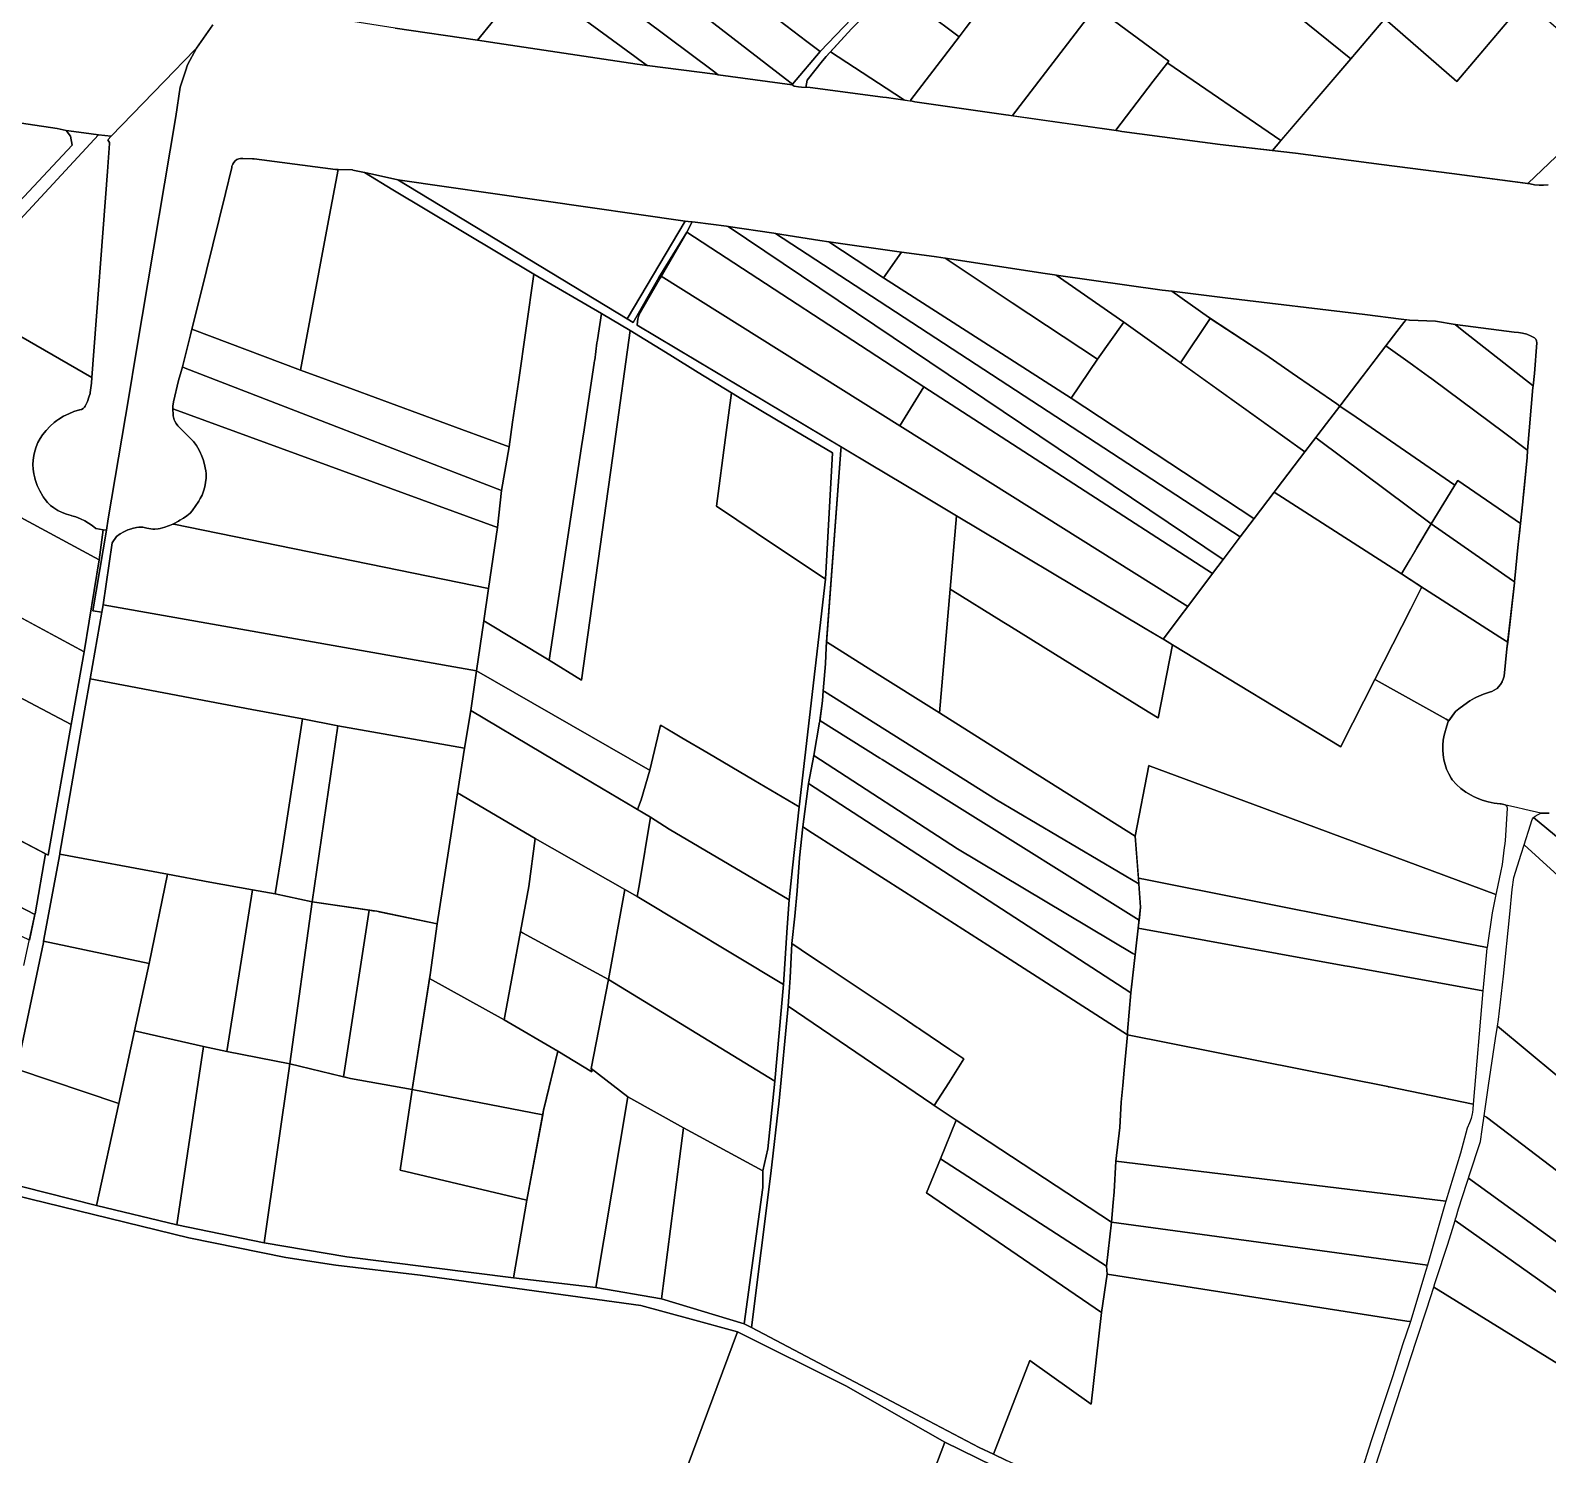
# Model space of a CAD drawing. Header units: metres. Extents: x 3 to 1005126, y 39 to 4383651.
# Drawn here: x 489395 to 490118, y 4369127 to 4369805 of the extents above; entities that cross this region are included whole.
import ezdxf

# ---------------------------------------------------------------- set-up
doc = ezdxf.new("R2010")
doc.units = ezdxf.units.M
doc.header["$MEASUREMENT"] = 0
doc.layers.add('TM_Llucmajor', color=7, linetype='Continuous')

msp = doc.modelspace()

# ---------------------------------------------------------------- linework, layer by layer
at = {"layer": 'TM_Llucmajor', "linetype": 'Continuous', "flags": 128}
for points in [[(489698.46, 4369889.75), (489719.35, 4369873.58), (489729.54, 4369865.67), (489742.02, 4369855.94), (489747.74, 4369851.47), (489769.51, 4369834.23), (489788.18, 4369819.38), (489791.77, 4369816.45), (489792.16, 4369816.06), (489790.39, 4369814.36), (489771.67, 4369794.7), (489765.24, 4369799.61), (489668.54, 4369873.39), (489670.71, 4369876.03), (489688.64, 4369897.8), (489698.46, 4369889.75)], [(489977.66, 4369829.07), (490024.32, 4369791.32), (489991.03, 4369752.34), (489937.29, 4369789.2), (489937.05, 4369789.36), (489937.68, 4369790.18), (489902.81, 4369815.82), (489867.62, 4369841.69), (489867.59, 4369841.64), (489863.06, 4369844.96), (489891.28, 4369879.84), (489891.97, 4369880.7), (489900.91, 4369891.81), (489945.27, 4369855.32), (489944.31, 4369854.14), (489960.3, 4369840.89), (489976.29, 4369827.65), (489977.66, 4369829.07)], [(489755.15, 4369781.78), (489656.2, 4369858.21), (489663.01, 4369866.59), (489668.54, 4369873.39), (489765.24, 4369799.61), (489771.67, 4369794.7), (489758.45, 4369779.23), (489755.15, 4369781.78)], [(489608.37, 4369800.1), (489569.12, 4369805.82), (489529.83, 4369812.08), (489521.39, 4369816.74), (489520.23, 4369818.92), (489519.86, 4369820.56), (489519.63, 4369822.48), (489519.59, 4369824.41), (489519.75, 4369826.34), (489519.79, 4369826.63), (489520.11, 4369828.23), (489520.67, 4369830.08), (489521.41, 4369831.87), (489527.07, 4369843.8), (489532.45, 4369855.14), (489540.24, 4369869.11), (489616.21, 4369809.66), (489608.37, 4369800.1)], [(489863.06, 4369844.96), (489867.98, 4369841.35), (489867.42, 4369840.62), (489841.23, 4369806.22), (489837.84, 4369801.77), (489806.45, 4369825.47), (489805.65, 4369826.07), (489808.97, 4369830.22), (489830.32, 4369864.35), (489831.62, 4369866.44), (489832.28, 4369867.53), (489863.06, 4369844.96)], [(489720.82, 4369785.37), (489643.75, 4369843.02), (489648.43, 4369848.75), (489656.2, 4369858.21), (489755.15, 4369781.78), (489758.45, 4369779.23), (489758.21, 4369778.95), (489723.01, 4369783.73), (489720.82, 4369785.37)], [(489995.87, 4369847.95), (490010.32, 4369835.62), (490025.03, 4369822.65), (490040.57, 4369810.25), (490024.32, 4369791.32), (489977.66, 4369829.07), (489995.87, 4369847.95)], [(490105.63, 4369820.46), (490107.45, 4369818.82), (490074.91, 4369780.43), (490040.57, 4369810.25), (490073.21, 4369849.17), (490073.34, 4369849.33), (490081.02, 4369842.53), (490090.74, 4369833.81), (490105.63, 4369820.46)], [(489683.41, 4369792.41), (489631.86, 4369830.12), (489643.75, 4369843.02), (489720.82, 4369785.37), (489723.01, 4369783.73), (489721.56, 4369783.93), (489689.17, 4369788.18), (489685.29, 4369791.03), (489683.41, 4369792.41)], [(489863.19, 4369764.25), (489863.1, 4369764.13), (489861.29, 4369764.38), (489860.12, 4369764.55), (489816.67, 4369770.86), (489815.45, 4369771.04), (489814.43, 4369771.19), (489814.81, 4369771.69), (489837.84, 4369801.77), (489841.23, 4369806.22), (489867.42, 4369840.62), (489867.98, 4369841.35), (489867.59, 4369841.64), (489867.62, 4369841.69), (489902.81, 4369815.82), (489902.05, 4369814.83), (489863.19, 4369764.25)], [(489617.79, 4369798.7), (489608.37, 4369800.1), (489616.21, 4369809.66), (489618.51, 4369812.66), (489620.84, 4369815.71), (489621.71, 4369816.85), (489631.86, 4369830.12), (489683.41, 4369792.41), (489685.29, 4369791.03), (489689.17, 4369788.18), (489684.47, 4369788.8), (489617.79, 4369798.7)], [(489814.81, 4369771.69), (489814.43, 4369771.19), (489811.87, 4369771.57), (489810.83, 4369772.24), (489776.51, 4369794.57), (489786.58, 4369805.63), (489801.51, 4369820.9), (489805.65, 4369826.07), (489806.45, 4369825.47), (489837.84, 4369801.77), (489814.81, 4369771.69)], [(489990.59, 4369751.82), (490024.32, 4369791.32), (490040.57, 4369810.25), (490074.91, 4369780.43), (490107.61, 4369819.02), (490113.16, 4369814.15), (490141.95, 4369788.9), (490144.69, 4369786.5), (490196.02, 4369827.23), (490200.2, 4369822.95), (490200.45, 4369822.7), (490200.33, 4369822.57), (490173.96, 4369793.85), (490167.57, 4369786.88), (490165.48, 4369784.26), (490163.77, 4369782.11), (490162.53, 4369783.15), (490108.77, 4369731.91), (490072.49, 4369736.61), (490039.08, 4369740.95), (489998.03, 4369746.28), (489991.03, 4369747.19), (489987.03, 4369747.66), (489990.59, 4369751.82)], [(489863.19, 4369764.25), (489902.05, 4369814.83), (489902.81, 4369815.82), (489937.68, 4369790.18), (489937.05, 4369789.36), (489930.3, 4369780.57), (489912.47, 4369757.37), (489912.33, 4369757.17), (489911.46, 4369757.29), (489863.1, 4369764.13), (489863.19, 4369764.25)], [(489426.68, 4369567.56), (489424.85, 4369568.99), (489423.18, 4369570.2), (489421.39, 4369571.26), (489419.28, 4369572.27), (489417.11, 4369573.1), (489415.11, 4369573.68), (489414.86, 4369573.74), (489412.68, 4369574.38), (489410.55, 4369575.21), (489408.52, 4369576.23), (489407.98, 4369576.53), (489406.57, 4369577.42), (489405.05, 4369578.59), (489403.65, 4369579.92), (489402.41, 4369581.39), (489401.49, 4369582.71), (489401.32, 4369582.98), (489399.91, 4369585.51), (489398.72, 4369588.15), (489397.77, 4369590.88), (489397.53, 4369591.74), (489397.06, 4369593.69), (489396.75, 4369595.84), (489396.63, 4369598.01), (489396.72, 4369600.18), (489397, 4369602.33), (489397.48, 4369604.45), (489398.15, 4369606.52), (489399.01, 4369608.51), (489400.06, 4369610.42), (489401.26, 4369612.22), (489402.94, 4369614.33), (489404.79, 4369616.29), (489406.81, 4369618.07), (489407.98, 4369618.98), (489408.97, 4369619.68), (489411.26, 4369621.09), (489413.67, 4369622.29), (489416.18, 4369623.29), (489418.76, 4369624.05), (489419.01, 4369624.09), (489419.83, 4369624.35), (489420.56, 4369624.8), (489421.17, 4369625.4), (489421.45, 4369625.8), (489421.63, 4369626.12), (489422.58, 4369628.13), (489423.34, 4369630.22), (489423.83, 4369631.97), (489423.92, 4369632.36), (489424.3, 4369634.55), (489424.48, 4369636.77), (489424.68, 4369639.45), (489432.14, 4369737.56), (489433.18, 4369750.89), (489433.14, 4369751.14), (489433.04, 4369751.5), (489432.87, 4369751.95), (489432.35, 4369752.74), (489433.96, 4369754.41), (489464.16, 4369785.68), (489468.26, 4369789.83), (489474.63, 4369796.42), (489470.29, 4369788.34), (489469.32, 4369785.37), (489466.85, 4369777.81), (489464.66, 4369763.83), (489448.68, 4369668.53), (489445.68, 4369650.62), (489442.28, 4369630.36), (489432.52, 4369572.18), (489431.61, 4369566.77), (489430.03, 4369567.03), (489426.68, 4369567.56)], [(489774.45, 4369792.31), (489776.51, 4369794.57), (489810.83, 4369772.24), (489811.87, 4369771.57), (489803.22, 4369772.84), (489801.54, 4369773.09), (489766.79, 4369777.58), (489764.75, 4369777.69), (489765.38, 4369781.07), (489772.69, 4369790.37), (489774.45, 4369792.31)], [(489912.47, 4369757.37), (489930.3, 4369780.57), (489937.05, 4369789.36), (489937.29, 4369789.2), (489991.03, 4369752.34), (489990.59, 4369751.82), (489987.03, 4369747.66), (489962.23, 4369750.54), (489915.33, 4369756.74), (489913.72, 4369756.97), (489912.33, 4369757.17), (489912.47, 4369757.37)], [(489318.72, 4369770.51), (489319.69, 4369771.21), (489408.2, 4369758.11), (489412.47, 4369757.18), (489414.56, 4369754.46), (489415.3, 4369750.11), (489360.1, 4369691.27), (489309.01, 4369763.43), (489309.74, 4369763.96), (489318.72, 4369770.51)], [(489424.68, 4369639.45), (489356.91, 4369678.5), (489427.89, 4369755.1), (489433.96, 4369754.41), (489432.35, 4369752.74), (489432.87, 4369751.95), (489433.04, 4369751.5), (489433.14, 4369751.14), (489433.18, 4369750.89), (489432.14, 4369737.56), (489424.68, 4369639.45)], [(489524.12, 4369643.04), (489472.35, 4369662.52), (489476.26, 4369678.25), (489488.4, 4369727.1), (489491.33, 4369739.45), (489491.45, 4369740.11), (489491.79, 4369741.07), (489492.32, 4369741.94), (489493, 4369742.7), (489493.79, 4369743.26), (489494.67, 4369743.66), (489495.49, 4369743.85), (489495.62, 4369743.86), (489496.6, 4369743.87), (489501.16, 4369743.72), (489502.1, 4369743.64), (489505.69, 4369743.17), (489540.73, 4369738.53), (489542.03, 4369738.52), (489537.5, 4369714.36), (489524.12, 4369643.04)], [(489549.28, 4369633.77), (489524.12, 4369643.04), (489537.5, 4369714.36), (489542.03, 4369738.52), (489548.84, 4369738.45), (489549.06, 4369738.31), (489554.56, 4369737.13), (489568.12, 4369728.82), (489635.31, 4369688.65), (489627.91, 4369637.37), (489625.14, 4369618.23), (489623.44, 4369606.44), (489600.92, 4369614.74), (489549.28, 4369633.77)], [(489768.59, 4369459.53), (489766.01, 4369446.16), (489763.42, 4369425.5), (489761.73, 4369410.8), (489760.68, 4369395.08), (489759.63, 4369382.97), (489758.1, 4369369.98), (489757.29, 4369353.58), (489757.01, 4369349.12), (489756.44, 4369340.06), (489752.07, 4369295), (489748.19, 4369260.44), (489738.93, 4369187.1), (489735.47, 4369188.91), (489744.33, 4369253.77), (489744.32, 4369261.73), (489746.65, 4369272.24), (489750.05, 4369304.45), (489754.18, 4369350.37), (489755.98, 4369377.56), (489756.86, 4369390.76), (489758.51, 4369406.04), (489761.64, 4369435.03), (489774.13, 4369543.46), (489777.47, 4369603.57), (489750.88, 4369619.39), (489734.38, 4369629.21), (489729.45, 4369632.14), (489713.48, 4369641.87), (489700.08, 4369650.27), (489681.13, 4369661.85), (489667.5, 4369669.94), (489635.31, 4369688.65), (489568.12, 4369728.82), (489554.56, 4369737.13), (489558.45, 4369736.29), (489570.42, 4369733.66), (489679.66, 4369667.39), (489682.51, 4369665.72), (489694.79, 4369687.19), (489708.1, 4369708.77), (489695.38, 4369686.82), (489685.83, 4369670.34), (489685.21, 4369668.97), (489684.78, 4369667.52), (489684.54, 4369666.03), (489684.54, 4369666), (489684.5, 4369664.53), (489684.51, 4369664.49), (489781.57, 4369606.52), (489781.45, 4369604.84), (489774.43, 4369510.88), (489774.1, 4369503.17), (489773.09, 4369490.28), (489772.71, 4369485.48), (489771.4, 4369475.63), (489771.35, 4369475.34), (489768.59, 4369459.53)], [(489570.42, 4369733.66), (489707.27, 4369714.02), (489679.66, 4369667.39), (489570.42, 4369733.66)], [(489682.51, 4369665.72), (489679.66, 4369667.39), (489707.27, 4369714.02), (489708.82, 4369713.79), (489710.64, 4369713.59), (489708.23, 4369708.97), (489694.79, 4369687.19), (489682.51, 4369665.72)], [(489809.61, 4369616.46), (489695.94, 4369687.78), (489708.1, 4369708.77), (489821.07, 4369635.1), (489809.61, 4369616.46)], [(489958.54, 4369546.11), (489821.07, 4369635.1), (489708.1, 4369708.77), (489708.23, 4369708.97), (489710.64, 4369713.59), (489712.1, 4369713.43), (489727.02, 4369711.55), (489727.81, 4369711.43), (489963.65, 4369552.87), (489958.54, 4369546.11)], [(489963.65, 4369552.87), (489727.81, 4369711.43), (489749.55, 4369708.26), (489750.36, 4369708.14), (489971.74, 4369563.59), (489963.65, 4369552.87)], [(489971.74, 4369563.59), (489750.36, 4369708.14), (489771.46, 4369704.75), (489775.82, 4369704.13), (489801.76, 4369686.95), (489891.11, 4369629.68), (489978.2, 4369572.4), (489978.33, 4369572.32), (489971.74, 4369563.59)], [(489775.82, 4369704.13), (489810.41, 4369699.2), (489801.76, 4369686.95), (489775.82, 4369704.13)], [(489891.11, 4369629.68), (489801.76, 4369686.95), (489810.41, 4369699.2), (489811.64, 4369699.02), (489827, 4369696.91), (489831.24, 4369696.27), (489863.15, 4369675.14), (489903.72, 4369648.28), (489891.11, 4369629.68)], [(489831.24, 4369696.27), (489878.73, 4369689.11), (489883.2, 4369688.43), (489884.04, 4369688.32), (489916.2, 4369665.92), (489903.72, 4369648.28), (489863.15, 4369675.14), (489831.24, 4369696.27)], [(489642.47, 4369504.9), (489611.49, 4369523.58), (489613.66, 4369539.07), (489617.89, 4369568.11), (489619.8, 4369585.63), (489623.44, 4369606.44), (489625.14, 4369618.23), (489627.91, 4369637.37), (489635.31, 4369688.65), (489667.5, 4369669.94), (489665.52, 4369657.38), (489665.51, 4369657.29), (489665.31, 4369656.04), (489664.23, 4369647.76), (489664.21, 4369647.62), (489664.05, 4369646.38), (489662.27, 4369634.77), (489659.2, 4369614.6), (489657.97, 4369606.59), (489642.47, 4369504.9)], [(489934.99, 4369514.91), (489926.43, 4369520.02), (489859.4, 4369560.05), (489836.61, 4369573.66), (489819.9, 4369583.64), (489795.1, 4369598.45), (489684.51, 4369664.49), (489684.5, 4369664.53), (489684.54, 4369666), (489684.54, 4369666.03), (489684.78, 4369667.52), (489685.21, 4369668.97), (489685.83, 4369670.34), (489695.38, 4369686.82), (489695.94, 4369687.78), (489809.61, 4369616.46), (489810.87, 4369615.68), (489946.71, 4369530.46), (489945.14, 4369528.42), (489944.66, 4369527.72), (489934.99, 4369514.91)], [(489956.65, 4369668.19), (489957.43, 4369667.68), (489943.29, 4369646.52), (489942.58, 4369647.02), (489940.73, 4369648.35), (489916.2, 4369665.92), (489884.04, 4369688.32), (489934.52, 4369681.14), (489939.18, 4369680.58), (489956.65, 4369668.19)], [(490041.14, 4369654.55), (490029.86, 4369639.82), (490019.61, 4369626.44), (490019.19, 4369625.9), (490017.71, 4369626.92), (489996.43, 4369641.58), (489983.86, 4369650.24), (489956.65, 4369668.19), (489939.18, 4369680.58), (489964.59, 4369677.5), (490031.03, 4369669.45), (490048.38, 4369667.35), (490050.73, 4369667.07), (490046.35, 4369661.35), (490041.14, 4369654.55)], [(489658.02, 4369495.43), (489642.47, 4369504.9), (489657.97, 4369606.59), (489659.2, 4369614.6), (489662.27, 4369634.77), (489664.05, 4369646.38), (489664.21, 4369647.62), (489664.23, 4369647.76), (489665.31, 4369656.04), (489665.51, 4369657.29), (489665.52, 4369657.38), (489667.5, 4369669.94), (489681.13, 4369661.85), (489673.73, 4369607.89), (489658.02, 4369495.43)], [(489978.33, 4369572.32), (489978.2, 4369572.4), (489891.11, 4369629.68), (489903.72, 4369648.28), (489916.2, 4369665.92), (489940.73, 4369648.35), (490002.5, 4369604.1), (489989.29, 4369586.87), (489987.85, 4369584.93), (489978.33, 4369572.32)], [(489957.43, 4369667.68), (489983.86, 4369650.24), (489996.43, 4369641.58), (490017.71, 4369626.92), (490019.19, 4369625.9), (490012.81, 4369617.57), (490002.5, 4369604.1), (489943.29, 4369646.52), (489957.43, 4369667.68)], [(490050.73, 4369667.07), (490052.34, 4369666.87), (490064.67, 4369666.29), (490074.08, 4369664.71), (490077.5, 4369662.03), (490111.22, 4369635.57), (490111.14, 4369634.79), (490108.6, 4369604.78), (490108.09, 4369605.15), (490097.68, 4369612.95), (490063.04, 4369638.91), (490061.45, 4369640.05), (490054.35, 4369645.11), (490053.74, 4369645.55), (490041.14, 4369654.55), (490046.35, 4369661.35), (490050.73, 4369667.07)], [(490074.08, 4369664.71), (490094.85, 4369662.04), (490102.23, 4369661.09), (490104.24, 4369660.96), (490106.22, 4369660.62), (490108.17, 4369660.09), (490108.59, 4369659.94), (490110.04, 4369659.37), (490111.84, 4369658.46), (490112.45, 4369657.72), (490112.78, 4369657.05), (490112.83, 4369656.91), (490113.01, 4369656.07), (490111.84, 4369641.36), (490111.22, 4369635.57), (490077.5, 4369662.03), (490074.08, 4369664.71)], [(489469.15, 4369644.02), (489467.85, 4369644.52), (489471.67, 4369659.8), (489472.35, 4369662.52), (489524.12, 4369643.04), (489549.28, 4369633.77), (489600.92, 4369614.74), (489623.44, 4369606.44), (489619.8, 4369585.63), (489592.61, 4369596.17), (489543.39, 4369615.25), (489469.15, 4369644.02)], [(489658.02, 4369495.43), (489673.73, 4369607.89), (489681.13, 4369661.85), (489700.08, 4369650.27), (489713.48, 4369641.87), (489729.45, 4369632.14), (489726.59, 4369610.99), (489722.17, 4369578.3), (489750.86, 4369559.06), (489761.08, 4369552.21), (489774.13, 4369543.46), (489761.64, 4369435.03), (489740.07, 4369447.75), (489718.23, 4369460.62), (489705.79, 4369467.94), (489701.74, 4369470.35), (489696.39, 4369473.53), (489695.6, 4369474), (489690.46, 4369452.47), (489689.53, 4369453), (489607.98, 4369499.75), (489611.49, 4369523.58), (489642.47, 4369504.9), (489658.02, 4369495.43)], [(490030.43, 4369640.57), (490041.14, 4369654.55), (490053.74, 4369645.55), (490054.35, 4369645.11), (490061.45, 4369640.05), (490063.04, 4369638.91), (490097.68, 4369612.95), (490108.09, 4369605.15), (490108.6, 4369604.78), (490108.31, 4369601.37), (490106.58, 4369583.47), (490106.47, 4369582.37), (490106.26, 4369580.27), (490105.19, 4369569.95), (490075.34, 4369590.54), (490073.9, 4369588.2), (490026.91, 4369620.58), (490019.19, 4369625.9), (490019.61, 4369626.44), (490029.86, 4369639.82), (490030.43, 4369640.57)], [(489463.3, 4369624.93), (489463.33, 4369625.85), (489463.54, 4369627.99), (489465.99, 4369638.13), (489467.3, 4369642.3), (489467.85, 4369644.52), (489469.15, 4369644.02), (489543.39, 4369615.25), (489592.61, 4369596.17), (489619.8, 4369585.63), (489617.89, 4369568.11), (489463.72, 4369624.46), (489463.3, 4369624.61), (489463.3, 4369624.93)], [(489948.59, 4369532.93), (489946.71, 4369530.46), (489810.87, 4369615.68), (489809.61, 4369616.46), (489821.07, 4369635.1), (489958.54, 4369546.11), (489948.59, 4369532.93)], [(489750.86, 4369559.06), (489722.17, 4369578.3), (489726.59, 4369610.99), (489729.45, 4369632.14), (489734.38, 4369629.21), (489750.88, 4369619.39), (489777.47, 4369603.57), (489774.13, 4369543.46), (489761.08, 4369552.21), (489750.86, 4369559.06)], [(489463.8, 4369569.59), (489463.27, 4369569.7), (489463.92, 4369569.99), (489465.99, 4369571.15), (489466.69, 4369571.5), (489468.4, 4369572.49), (489469.99, 4369573.65), (489471.46, 4369574.97), (489472.47, 4369576.04), (489472.79, 4369576.42), (489473.97, 4369578.01), (489475.7, 4369580.69), (489476.38, 4369581.91), (489477.19, 4369583.52), (489477.96, 4369585.45), (489478.54, 4369587.46), (489478.92, 4369589.5), (489479.1, 4369591.58), (489479.09, 4369593.66), (489478.94, 4369595.24), (489478.87, 4369595.73), (489478.41, 4369598.13), (489477.73, 4369600.48), (489476.85, 4369602.77), (489476.5, 4369603.55), (489475.78, 4369604.97), (489474.52, 4369607.07), (489473.08, 4369609.05), (489466.6, 4369615.52), (489465.64, 4369616.47), (489464.83, 4369617.54), (489464.19, 4369618.72), (489463.91, 4369619.43), (489463.74, 4369619.98), (489463.47, 4369621.3), (489463.41, 4369622.64), (489463.32, 4369623.7), (489463.3, 4369624.61), (489463.72, 4369624.46), (489617.89, 4369568.11), (489613.66, 4369539.07), (489463.8, 4369569.59)], [(490008.87, 4369610.04), (490007.71, 4369610.91), (490012.81, 4369617.57), (490019.19, 4369625.9), (490026.91, 4369620.58), (490073.9, 4369588.2), (490071.69, 4369584.6), (490062.67, 4369569.9), (490008.87, 4369610.04)], [(489796.16, 4369500.02), (489774.63, 4369513.56), (489781.45, 4369604.84), (489781.57, 4369606.52), (489795.1, 4369598.45), (489819.9, 4369583.64), (489836.61, 4369573.66), (489833.5, 4369538.7), (489828.39, 4369479.75), (489796.16, 4369500.02)], [(490048.5, 4369545.94), (489987.85, 4369584.93), (489989.29, 4369586.87), (490002.5, 4369604.1), (490007.71, 4369610.91), (490008.87, 4369610.04), (490062.67, 4369569.9), (490055.9, 4369558.47), (490048.5, 4369545.94)], [(489421.02, 4369508.89), (489320.04, 4369563.33), (489345.54, 4369597.24), (489428.23, 4369552.66), (489421.02, 4369508.89)], [(489944.66, 4369527.72), (489945.14, 4369528.42), (489948.59, 4369532.93), (489958.54, 4369546.11), (489963.65, 4369552.87), (489971.74, 4369563.59), (489978.33, 4369572.32), (489987.85, 4369584.93), (490048.5, 4369545.94), (490058.18, 4369539.72), (490057.87, 4369539.12), (490057.57, 4369538.53), (490052.91, 4369529.32), (490035.87, 4369495.67), (490020.18, 4369464.7), (490019.66, 4369463.68), (489939.5, 4369512.18), (489939.51, 4369512.21), (489935.59, 4369514.54), (489934.99, 4369514.91), (489944.66, 4369527.72)], [(490071.69, 4369584.6), (490073.9, 4369588.2), (490075.34, 4369590.54), (490105.19, 4369569.95), (490104.87, 4369566.86), (490104.3, 4369561.41), (490104.17, 4369560.17), (490102.4, 4369542.15), (490101.48, 4369542.79), (490062.67, 4369569.9), (490071.69, 4369584.6)], [(489607.98, 4369499.75), (489430.11, 4369531.18), (489434.33, 4369560.84), (489436.51, 4369563.83), (489438.2, 4369565.03), (489440.01, 4369566.06), (489441.91, 4369566.92), (489443.54, 4369567.49), (489443.89, 4369567.59), (489445.91, 4369568.07), (489447.13, 4369568.24), (489449.06, 4369568.24), (489450.89, 4369567.74), (489452.76, 4369567.44), (489453.77, 4369567.36), (489454.65, 4369567.33), (489456.22, 4369567.49), (489457.23, 4369567.66), (489459.53, 4369568.24), (489461.23, 4369568.81), (489461.76, 4369569.02), (489463.27, 4369569.7), (489463.8, 4369569.59), (489613.66, 4369539.07), (489611.49, 4369523.58), (489607.98, 4369499.75)], [(489939.51, 4369512.21), (489932.68, 4369477.35), (489932.28, 4369477.59), (489925.78, 4369481.57), (489888.34, 4369504.75), (489861.5, 4369521.37), (489859.18, 4369522.8), (489833.5, 4369538.7), (489836.61, 4369573.66), (489859.4, 4369560.05), (489926.43, 4369520.02), (489935.59, 4369514.54), (489939.51, 4369512.21)], [(490095.32, 4369515.84), (490059.55, 4369538.83), (490048.5, 4369545.94), (490052.75, 4369553.14), (490055.9, 4369558.47), (490062.67, 4369569.9), (490101.48, 4369542.79), (490102.4, 4369542.15), (490102.36, 4369541.74), (490099.13, 4369513.47), (490095.32, 4369515.84)], [(489330.9, 4369518.61), (489338.66, 4369534.46), (489323.66, 4369542.2), (489331.95, 4369556.9), (489421.02, 4369508.89), (489414.86, 4369474.21), (489330.9, 4369518.61)], [(490069.81, 4369476.77), (490071.09, 4369476.06), (490070.77, 4369475.62), (490069.64, 4369472.07), (490069.54, 4369471.44), (490068.89, 4369469.17), (490068.44, 4369466.85), (490068.2, 4369464.5), (490068.16, 4369462.14), (490068.32, 4369459.78), (490068.47, 4369458.71), (490068.7, 4369457.45), (490069.27, 4369455.16), (490070.04, 4369452.93), (490071.01, 4369450.77), (490072.15, 4369448.71), (490072.69, 4369447.86), (490074.69, 4369445.75), (490076.87, 4369443.82), (490079.2, 4369442.09), (490081.68, 4369440.57), (490082.78, 4369439.99), (490084.28, 4369439.27), (490086.98, 4369438.21), (490089.76, 4369437.38), (490092.61, 4369436.8), (490095.5, 4369436.46), (490095.93, 4369436.44), (490097.95, 4369435.96), (490098.22, 4369435.91), (490098.54, 4369435.36), (490098.65, 4369435.15), (490098.92, 4369434.39), (490097.86, 4369418.84), (490097.57, 4369416.56), (490097.46, 4369415.72), (490096.41, 4369407.54), (490095.74, 4369403.79), (490093.71, 4369394.77), (490093.44, 4369393.37), (489977.73, 4369436.3), (489928.74, 4369454.48), (489928.23, 4369454.67), (489921.65, 4369421.1), (489866.44, 4369455.82), (489828.39, 4369479.75), (489833.5, 4369538.7), (489859.18, 4369522.8), (489861.5, 4369521.37), (489888.34, 4369504.75), (489925.78, 4369481.57), (489932.28, 4369477.59), (489932.68, 4369477.35), (489939.5, 4369512.18), (490019.66, 4369463.68), (490020.18, 4369464.7), (490035.87, 4369495.67), (490036.39, 4369495.34), (490069.81, 4369476.77)], [(490069.81, 4369476.77), (490036.39, 4369495.34), (490035.87, 4369495.67), (490052.91, 4369529.32), (490057.57, 4369538.53), (490057.87, 4369539.12), (490058.18, 4369539.72), (490059.55, 4369538.83), (490095.32, 4369515.84), (490099.13, 4369513.47), (490098.77, 4369510.32), (490097.4, 4369497.24), (490097, 4369495.84), (490096.54, 4369494.75), (490096.41, 4369494.51), (490095.65, 4369493.26), (490094.72, 4369492.14), (490094.04, 4369491.48), (490093.77, 4369491.26), (490092.7, 4369490.54), (490091.53, 4369489.99), (490090.97, 4369489.8), (490087.57, 4369488.66), (490084.29, 4369487.24), (490083.38, 4369486.78), (490081.15, 4369485.53), (490078.16, 4369483.55), (490075.84, 4369481.73), (490074.32, 4369480.52), (490071.09, 4369476.06), (490069.81, 4369476.77)], [(489474.85, 4369486.39), (489423.93, 4369495.99), (489429.5, 4369527.7), (489430.11, 4369531.18), (489607.98, 4369499.75), (489605.16, 4369480.88), (489602.19, 4369462.95), (489541.86, 4369473.61), (489525.12, 4369476.91), (489500.96, 4369481.46), (489474.85, 4369486.39)], [(489330.9, 4369518.61), (489414.86, 4369474.21), (489403.83, 4369412.07), (489304.24, 4369464.22), (489330.9, 4369518.61)], [(489923.41, 4369398.36), (489855.54, 4369438.33), (489773.67, 4369489.94), (489773.09, 4369490.28), (489774.1, 4369503.17), (489774.43, 4369510.88), (489774.63, 4369513.56), (489796.16, 4369500.02), (489828.39, 4369479.75), (489866.44, 4369455.82), (489921.65, 4369421.1), (489921.67, 4369421.09), (489923.41, 4369398.36)], [(489686.3, 4369438.4), (489684.6, 4369433.75), (489658.88, 4369449.01), (489639.35, 4369460.59), (489605.16, 4369480.88), (489607.98, 4369499.75), (489689.53, 4369453), (489690.46, 4369452.47), (489686.3, 4369438.4)], [(489460.7, 4369402.91), (489409.39, 4369412.56), (489409.48, 4369412.95), (489421.26, 4369480.76), (489423.93, 4369495.99), (489474.85, 4369486.39), (489500.96, 4369481.46), (489525.12, 4369476.91), (489515.3, 4369414.32), (489512.05, 4369393.61), (489501.23, 4369395.48), (489480.98, 4369399.19), (489460.7, 4369402.91)], [(489800.07, 4369458.27), (489771.47, 4369476.13), (489772.71, 4369485.48), (489773.09, 4369490.28), (489773.67, 4369489.94), (489855.54, 4369438.33), (489923.41, 4369398.36), (489924.26, 4369387.3), (489923.67, 4369382.14), (489923.55, 4369381.14), (489831.58, 4369438.59), (489801.16, 4369457.59), (489800.07, 4369458.27)], [(489529.67, 4369389.8), (489512.05, 4369393.61), (489515.3, 4369414.32), (489525.12, 4369476.91), (489541.86, 4369473.61), (489529.67, 4369389.8)], [(489635.8, 4369419.98), (489598.93, 4369441.65), (489602.19, 4369462.95), (489605.16, 4369480.88), (489639.35, 4369460.59), (489658.88, 4369449.01), (489690.83, 4369430.06), (489685.56, 4369398.44), (489684.96, 4369394.86), (489684.53, 4369392.28), (489678.55, 4369395.63), (489635.8, 4369419.98)], [(489771.35, 4369475.34), (489771.4, 4369475.63), (489771.47, 4369476.13), (489800.07, 4369458.27), (489801.16, 4369457.59), (489831.58, 4369438.59), (489923.55, 4369381.14), (489923.1, 4369377.2), (489921.63, 4369364.56), (489920.55, 4369365.21), (489837.09, 4369415.04), (489768.59, 4369459.53), (489771.35, 4369475.34)], [(489560.53, 4369385.33), (489529.67, 4369389.8), (489541.86, 4369473.61), (489602.19, 4369462.95), (489598.93, 4369441.65), (489589.17, 4369379.28), (489560.53, 4369385.33)], [(489686.3, 4369438.4), (489690.46, 4369452.47), (489695.6, 4369474), (489696.39, 4369473.53), (489697.85, 4369472.67), (489701.74, 4369470.35), (489705.79, 4369467.94), (489718.23, 4369460.62), (489740.07, 4369447.75), (489761.64, 4369435.03), (489758.51, 4369406.04), (489756.86, 4369390.76), (489699.71, 4369424.36), (489690.83, 4369430.06), (489684.6, 4369433.75), (489686.3, 4369438.4)], [(489304.24, 4369464.22), (489402.66, 4369412.68), (489397.64, 4369384.06), (489397.59, 4369383.84), (489273.41, 4369448.19), (489273.64, 4369448.56), (489291.95, 4369439.13), (489304.24, 4369464.22)], [(489768.59, 4369459.53), (489837.09, 4369415.04), (489920.55, 4369365.21), (489921.63, 4369364.56), (489919.53, 4369346.43), (489766.01, 4369446.16), (489768.59, 4369459.53)], [(489923.2, 4369401.13), (489921.67, 4369421.09), (489921.65, 4369421.1), (489928.23, 4369454.67), (489928.74, 4369454.48), (489977.73, 4369436.3), (490093.44, 4369393.37), (490091.77, 4369384.63), (490089.28, 4369368.01), (490077.08, 4369370.44), (489925.8, 4369400.61), (489924.89, 4369400.8), (489923.57, 4369401.06), (489923.2, 4369401.13)], [(489394.96, 4369371.6), (489264.02, 4369433.89), (489271.48, 4369449.18), (489273.41, 4369448.19), (489397.59, 4369383.84), (489394.96, 4369371.6)], [(489585.78, 4369355.12), (489589.17, 4369379.28), (489598.93, 4369441.65), (489635.8, 4369419.98), (489632.8, 4369397.13), (489621.47, 4369335.38), (489621.17, 4369333.61), (489585.5, 4369353.31), (489585.78, 4369355.12)], [(489767.97, 4369422.58), (489763.42, 4369425.5), (489766.01, 4369446.16), (489919.53, 4369346.43), (489918.08, 4369328), (489917.96, 4369326.54), (489851.51, 4369369.1), (489811.75, 4369394.54), (489767.97, 4369422.58)], [(489754.18, 4369350.37), (489684.53, 4369392.28), (489684.96, 4369394.86), (489685.56, 4369398.44), (489690.83, 4369430.06), (489699.71, 4369424.36), (489756.86, 4369390.76), (489755.98, 4369377.56), (489754.18, 4369350.37)], [(489759.63, 4369382.97), (489760.68, 4369395.08), (489761.73, 4369410.8), (489763.42, 4369425.5), (489767.97, 4369422.58), (489811.75, 4369394.54), (489851.51, 4369369.1), (489917.96, 4369326.54), (489916.48, 4369309.57), (489915.78, 4369302.41), (489914.99, 4369294.43), (489914.29, 4369282.33), (489912.45, 4369266.36), (489911.66, 4369251.66), (489911.21, 4369246.66), (489910.36, 4369237.24), (489836.34, 4369285.85), (489825.96, 4369292.89), (489832.94, 4369303.63), (489840.03, 4369315.08), (489838.18, 4369316.33), (489833.42, 4369319.54), (489819.56, 4369328.86), (489818.51, 4369329.58), (489817.83, 4369330.03), (489811.14, 4369334.5), (489794.07, 4369345.92), (489779.69, 4369355.53), (489776.89, 4369357.41), (489772.55, 4369360.31), (489767.06, 4369363.98), (489758.1, 4369369.98), (489759.63, 4369382.97)], [(490249.8, 4369286.79), (490106.97, 4369417.02), (490109.93, 4369426.54), (490110.57, 4369428.6), (490110.97, 4369429.4), (490111.47, 4369429.99), (490258.56, 4369308.58), (490253.19, 4369291.79), (490251.14, 4369286.82), (490250.06, 4369287.45), (490249.8, 4369286.79)], [(489632.8, 4369397.13), (489635.8, 4369419.98), (489678.55, 4369395.63), (489670.81, 4369352.76), (489629.9, 4369375.02), (489628.85, 4369375.61), (489632.8, 4369397.13)], [(489451.96, 4369360.38), (489401.73, 4369371.01), (489409.39, 4369412.56), (489460.7, 4369402.91), (489451.96, 4369360.38)], [(490224.47, 4369222.64), (490157.06, 4369278.44), (490146.5, 4369287.21), (490140.15, 4369292.46), (490137.95, 4369294.27), (490136.68, 4369295.33), (490094.3, 4369330.67), (490094.81, 4369333.83), (490097.13, 4369354.38), (490100.07, 4369383.98), (490101.23, 4369395.62), (490101.97, 4369401.41), (490105.48, 4369412.44), (490105.57, 4369412.5), (490106.97, 4369417.02), (490249.8, 4369286.79), (490247.63, 4369280.49), (490226.68, 4369228.14), (490224.47, 4369222.64)], [(489477.96, 4369320.92), (489445, 4369328.37), (489451.96, 4369360.38), (489460.7, 4369402.91), (489480.98, 4369399.19), (489501.23, 4369395.48), (489489.05, 4369318.55), (489477.96, 4369320.92)], [(489924.26, 4369387.3), (489923.41, 4369398.36), (489923.2, 4369401.13), (489923.57, 4369401.06), (489924.89, 4369400.8), (489925.8, 4369400.61), (490077.08, 4369370.44), (490089.28, 4369368.01), (490089.25, 4369367.83), (490089.24, 4369367.72), (490088.49, 4369360.75), (490087.31, 4369347.37), (490023.82, 4369358.98), (490021.51, 4369359.39), (489923.1, 4369377.2), (489924.26, 4369387.3)], [(489518.94, 4369312.66), (489489.05, 4369318.55), (489501.23, 4369395.48), (489512.05, 4369393.61), (489529.67, 4369389.8), (489518.94, 4369312.66)], [(489544.58, 4369306.5), (489518.94, 4369312.66), (489529.67, 4369389.8), (489556.8, 4369385.87), (489544.58, 4369306.5)], [(489750.05, 4369304.45), (489670.81, 4369352.76), (489678.55, 4369395.63), (489684.53, 4369392.28), (489754.18, 4369350.37), (489750.05, 4369304.45)], [(489547.89, 4369305.71), (489546.61, 4369306.02), (489545.48, 4369306.29), (489545.06, 4369306.39), (489544.58, 4369306.5), (489556.8, 4369385.87), (489557.8, 4369385.72), (489558.62, 4369385.6), (489559.58, 4369385.46), (489560.53, 4369385.33), (489561.5, 4369385.12), (489589.17, 4369379.28), (489585.78, 4369355.12), (489577.32, 4369300.38), (489547.89, 4369305.71)], [(489621.47, 4369335.38), (489628.85, 4369375.61), (489629.9, 4369375.02), (489670.81, 4369352.76), (489662.57, 4369310.49), (489662.88, 4369308.9), (489646.73, 4369318.73), (489621.17, 4369333.61), (489621.47, 4369335.38)], [(489923.1, 4369377.2), (490021.51, 4369359.39), (490023.82, 4369358.98), (490087.31, 4369347.37), (490082.67, 4369293.47), (490042.7, 4369301.66), (490042.13, 4369301.78), (490041.97, 4369301.81), (489917.96, 4369326.54), (489918.08, 4369328), (489919.53, 4369346.43), (489923.1, 4369377.2)], [(489437.54, 4369293.78), (489388.98, 4369310.12), (489401.66, 4369370.37), (489401.73, 4369371.01), (489451.96, 4369360.38), (489445, 4369328.37), (489437.54, 4369293.78)], [(489757.29, 4369353.58), (489758.1, 4369369.98), (489767.06, 4369363.98), (489772.55, 4369360.31), (489776.89, 4369357.41), (489779.69, 4369355.53), (489794.07, 4369345.92), (489811.14, 4369334.5), (489817.83, 4369330.03), (489818.51, 4369329.58), (489819.56, 4369328.86), (489833.42, 4369319.54), (489838.18, 4369316.33), (489840.03, 4369315.08), (489832.94, 4369303.63), (489825.96, 4369292.89), (489824.89, 4369293.62), (489756.44, 4369340.06), (489757.01, 4369349.12), (489757.29, 4369353.58)], [(489640.16, 4369291.75), (489639.86, 4369290.54), (489639.47, 4369288.44), (489594.41, 4369297.1), (489577.32, 4369300.38), (489585.5, 4369353.31), (489621.17, 4369333.61), (489646.73, 4369318.73), (489640.16, 4369291.75)], [(489679.98, 4369296.96), (489662.57, 4369310.49), (489670.81, 4369352.76), (489750.05, 4369304.45), (489746.65, 4369272.24), (489744.32, 4369261.73), (489706.46, 4369282.13), (489679.98, 4369296.96)], [(489748.19, 4369260.44), (489752.07, 4369295), (489756.44, 4369340.06), (489824.89, 4369293.62), (489836.34, 4369285.85), (489828.89, 4369267.37), (489822.34, 4369251.25), (489905.61, 4369194.3), (489900.68, 4369150.56), (489871.45, 4369171.39), (489854.14, 4369126.7), (489847.34, 4369129.97), (489817.15, 4369145.88), (489738.93, 4369187.1), (489748.19, 4369260.44)], [(490214.29, 4369191.88), (490089.01, 4369287.31), (490087.94, 4369287.89), (490089.98, 4369302.33), (490093.34, 4369324.77), (490094.3, 4369330.67), (490136.68, 4369295.33), (490137.95, 4369294.27), (490140.15, 4369292.46), (490146.5, 4369287.21), (490157.06, 4369278.44), (490224.47, 4369222.64), (490214.29, 4369191.88)], [(489465.11, 4369235.92), (489426.9, 4369245.25), (489437.54, 4369293.78), (489445, 4369328.37), (489477.96, 4369320.92), (489465.11, 4369235.92)], [(490012.16, 4369254.27), (489912.45, 4369266.36), (489914.29, 4369282.33), (489914.99, 4369294.43), (489915.78, 4369302.41), (489916.48, 4369309.57), (489917.96, 4369326.54), (490041.97, 4369301.81), (490042.13, 4369301.78), (490042.7, 4369301.66), (490082.67, 4369293.47), (490082.52, 4369291.15), (490082.3, 4369289.53), (490082.18, 4369288.9), (490081.64, 4369286.68), (490080.95, 4369284.61), (490079.79, 4369282.1), (490076.6, 4369270.12), (490069.65, 4369247.31), (490012.16, 4369254.27)], [(489506.85, 4369227.39), (489465.11, 4369235.92), (489477.96, 4369320.92), (489489.05, 4369318.55), (489518.94, 4369312.66), (489506.85, 4369227.39)], [(489662.57, 4369310.49), (489679.98, 4369296.96), (489664.75, 4369206.21), (489625.56, 4369210.72), (489631.93, 4369247.78), (489639.86, 4369290.54), (489646.73, 4369318.73), (489662.88, 4369308.9), (489662.57, 4369310.49)], [(489426.9, 4369245.25), (489379.81, 4369257.06), (489388.98, 4369310.12), (489437.54, 4369293.78), (489426.9, 4369245.25)], [(489547.89, 4369305.71), (489577.32, 4369300.38), (489577.14, 4369299.2), (489571.54, 4369262.01), (489631.93, 4369247.78), (489625.56, 4369210.72), (489546.2, 4369220.73), (489506.85, 4369227.39), (489518.94, 4369312.66), (489547.89, 4369305.71)], [(489577.14, 4369299.2), (489577.32, 4369300.38), (489594.41, 4369297.1), (489639.47, 4369288.44), (489631.93, 4369247.78), (489571.54, 4369262.01), (489577.14, 4369299.2)], [(489696.12, 4369200.72), (489664.75, 4369206.21), (489679.98, 4369296.96), (489706.46, 4369282.13), (489704.55, 4369267.36), (489696.12, 4369200.72)], [(490080.83, 4369259.36), (490086.09, 4369275.71), (490087.01, 4369281.31), (490087.94, 4369287.89), (490089.01, 4369287.31), (490214.29, 4369191.88), (490206.45, 4369168.34), (490206.03, 4369167.3), (490080.44, 4369258.14), (490080.83, 4369259.36)], [(489735.47, 4369188.91), (489696.12, 4369200.72), (489704.55, 4369267.36), (489706.46, 4369282.13), (489744.32, 4369261.73), (489744.33, 4369253.77), (489735.47, 4369188.91)], [(489908.06, 4369216.35), (489828.89, 4369267.37), (489836.34, 4369285.85), (489910.36, 4369237.24), (489908.06, 4369216.35)], [(489905.61, 4369194.3), (489822.34, 4369251.25), (489828.89, 4369267.37), (489908.06, 4369216.35), (489908.27, 4369212.42), (489905.61, 4369194.3)], [(490060.87, 4369216.78), (489910.36, 4369237.24), (489911.21, 4369246.66), (489911.66, 4369251.66), (489912.45, 4369266.36), (490012.16, 4369254.27), (490069.65, 4369247.31), (490069.17, 4369245.72), (490060.87, 4369216.78)], [(490074.54, 4369239.61), (490075.74, 4369243.53), (490079.7, 4369255.83), (490080.44, 4369258.14), (490206.03, 4369167.3), (490198.98, 4369149.73), (490146.82, 4369186.58), (490120.98, 4369204.84), (490074.05, 4369238), (490074.31, 4369238.87), (490074.54, 4369239.61)], [(489908.27, 4369212.42), (489908.06, 4369216.35), (489910.36, 4369237.24), (490060.87, 4369216.78), (490060.14, 4369214.2), (490052.81, 4369189.89), (490051.12, 4369190.09), (489908.27, 4369212.42)], [(490123.28, 4369169.7), (490063.92, 4369206.35), (490064.46, 4369208), (490064.96, 4369209.51), (490070.61, 4369226.79), (490072.79, 4369233.9), (490074.05, 4369238), (490120.98, 4369204.84), (490136.77, 4369193.68), (490136.45, 4369193.11), (490123.28, 4369169.7)], [(489900.68, 4369150.56), (489905.61, 4369194.3), (489908.27, 4369212.42), (490051.12, 4369190.09), (490052.81, 4369189.89), (490052.55, 4369189.02), (490049.24, 4369179.31), (490044.31, 4369163.6), (490034.01, 4369133.19), (490021.57, 4369093.65), (490020.72, 4369090.83), (490020.56, 4369090.43), (490019.56, 4369090.64), (489919.97, 4369105.91), (489896.06, 4369110.2), (489889.44, 4369112.24), (489872.36, 4369118.4), (489860.36, 4369123.7), (489854.14, 4369126.7), (489871.45, 4369171.39), (489900.68, 4369150.56)], [(489689.07, 4368916.13), (489641.69, 4368941.66), (489642.68, 4368944.33), (489646.5, 4368954.58), (489732.2, 4369185.03), (489783.89, 4369159.25), (489830.98, 4369132.41), (489772.41, 4368978.14), (489767.77, 4368965.92), (489755.67, 4368934.04), (489740.91, 4368895.17), (489738.71, 4368889.37), (489689.07, 4368916.13)], [(489776.53, 4368866.76), (489738.71, 4368889.37), (489740.91, 4368895.17), (489755.67, 4368934.04), (489767.77, 4368965.92), (489772.41, 4368978.14), (489830.98, 4369132.41), (489854.06, 4369121.29), (489882.22, 4369108.4), (489896.21, 4369104.43), (489855.95, 4369003.09), (489826.22, 4368922.39), (489823.56, 4368915.18), (489797.37, 4368895.3), (489788.92, 4368882.8), (489785.72, 4368878.06), (489781.9, 4368872.4), (489777.64, 4368866.09), (489776.53, 4368866.76)]]:
    msp.add_lwpolyline(points, close=True, dxfattribs=at)
for points in [[(489482.34, 4369807.51), (489474.63, 4369796.42), (489468.26, 4369789.83), (489464.16, 4369785.68), (489433.96, 4369754.41), (489427.89, 4369755.1), (489420.87, 4369756.05), (489412.47, 4369757.18), (489408.2, 4369758.11), (489319.69, 4369771.21), (489218.02, 4369786.26), (489126.9, 4369798.14), (489126.32, 4369797.7), (489116.8, 4369790.58), (489116.24, 4369790.16), (489113.77, 4369791.86), (489112.46, 4369792.79), (489108.76, 4369795.42), (489086.3, 4369811.37)], [(489786.58, 4369805.63), (489774.45, 4369792.31), (489772.69, 4369790.37), (489765.38, 4369781.07), (489764.75, 4369777.69), (489762.8, 4369777.8), (489761.25, 4369777.98), (489759.2, 4369778.21), (489758.21, 4369778.95), (489758.45, 4369779.23), (489771.67, 4369794.7), (489790.39, 4369814.36)], [(490118.9, 4369432.05), (490114.93, 4369431.96), (490107.22, 4369433.78), (490103.32, 4369434.7), (490098.22, 4369435.91), (490097.95, 4369435.96), (490095.93, 4369436.44), (490095.5, 4369436.46), (490092.61, 4369436.8), (490089.76, 4369437.38), (490086.98, 4369438.21), (490084.28, 4369439.27), (490082.78, 4369439.99), (490081.68, 4369440.57), (490079.2, 4369442.09), (490076.87, 4369443.82), (490074.69, 4369445.75), (490072.69, 4369447.86), (490072.15, 4369448.71), (490071.01, 4369450.77), (490070.04, 4369452.93), (490069.27, 4369455.16), (490068.7, 4369457.45), (490068.47, 4369458.71), (490068.32, 4369459.78), (490068.16, 4369462.14), (490068.2, 4369464.5), (490068.44, 4369466.85), (490068.89, 4369469.17), (490069.54, 4369471.44), (490069.64, 4369472.07), (490070.77, 4369475.62), (490074.32, 4369480.52), (490075.84, 4369481.73), (490078.16, 4369483.55), (490081.15, 4369485.53), (490083.38, 4369486.78), (490084.29, 4369487.24), (490087.57, 4369488.66), (490090.97, 4369489.8), (490091.53, 4369489.99), (490092.7, 4369490.54), (490093.77, 4369491.26), (490094.04, 4369491.48), (490094.72, 4369492.14), (490095.65, 4369493.26), (490096.41, 4369494.51), (490096.54, 4369494.75), (490097, 4369495.84), (490097.4, 4369497.24), (490098.77, 4369510.32), (490102.36, 4369541.74), (490102.4, 4369542.15), (490104.17, 4369560.17), (490104.3, 4369561.41), (490106.26, 4369580.27), (490106.47, 4369582.37), (490108.31, 4369601.37), (490108.6, 4369604.78), (490111.14, 4369634.79), (490111.22, 4369635.57), (490111.84, 4369641.36), (490113.01, 4369656.07), (490112.83, 4369656.91), (490112.78, 4369657.05), (490112.45, 4369657.72), (490111.84, 4369658.46), (490110.04, 4369659.37), (490108.59, 4369659.94), (490108.17, 4369660.09), (490106.22, 4369660.62), (490104.24, 4369660.96), (490102.23, 4369661.09), (490094.85, 4369662.04), (490074.08, 4369664.71), (490064.67, 4369666.29), (490052.34, 4369666.87), (490048.38, 4369667.35), (490031.03, 4369669.45), (489964.59, 4369677.5), (489939.18, 4369680.58), (489934.52, 4369681.14), (489884.04, 4369688.32), (489883.2, 4369688.43), (489878.73, 4369689.11), (489831.24, 4369696.27), (489827, 4369696.91), (489811.64, 4369699.02), (489810.41, 4369699.2), (489775.82, 4369704.13), (489771.46, 4369704.75), (489750.36, 4369708.14), (489749.55, 4369708.26), (489727.81, 4369711.43), (489727.02, 4369711.55), (489712.1, 4369713.43), (489710.64, 4369713.59), (489708.82, 4369713.79), (489707.27, 4369714.02), (489570.42, 4369733.66), (489558.45, 4369736.29), (489554.56, 4369737.13), (489549.06, 4369738.31), (489548.84, 4369738.45), (489542.03, 4369738.52), (489540.73, 4369738.53), (489505.69, 4369743.17), (489502.1, 4369743.64), (489501.16, 4369743.72), (489496.6, 4369743.87), (489495.62, 4369743.86), (489495.49, 4369743.85), (489494.67, 4369743.66), (489493.79, 4369743.26), (489493, 4369742.7), (489492.32, 4369741.94), (489491.79, 4369741.07), (489491.45, 4369740.11), (489491.33, 4369739.45), (489488.4, 4369727.1), (489476.26, 4369678.25), (489472.35, 4369662.52), (489471.67, 4369659.8), (489467.85, 4369644.52), (489467.3, 4369642.3), (489465.99, 4369638.13), (489463.54, 4369627.99), (489463.33, 4369625.85), (489463.3, 4369624.93), (489463.3, 4369624.61), (489463.32, 4369623.7), (489463.41, 4369622.64), (489463.47, 4369621.3), (489463.74, 4369619.98), (489463.91, 4369619.43), (489464.19, 4369618.72), (489464.83, 4369617.54), (489465.64, 4369616.47), (489466.6, 4369615.52), (489473.08, 4369609.05), (489474.52, 4369607.07), (489475.78, 4369604.97), (489476.5, 4369603.55), (489476.85, 4369602.77), (489477.73, 4369600.48), (489478.41, 4369598.13), (489478.87, 4369595.73), (489478.94, 4369595.24), (489479.09, 4369593.66), (489479.1, 4369591.58), (489478.92, 4369589.5), (489478.54, 4369587.46), (489477.96, 4369585.45), (489477.19, 4369583.52), (489476.38, 4369581.91), (489475.7, 4369580.69), (489473.97, 4369578.01), (489472.79, 4369576.42), (489472.47, 4369576.04), (489471.46, 4369574.97), (489469.99, 4369573.65), (489468.4, 4369572.49), (489466.69, 4369571.5), (489465.99, 4369571.15), (489463.92, 4369569.99), (489463.27, 4369569.7), (489461.76, 4369569.02), (489461.23, 4369568.81), (489459.53, 4369568.24), (489457.23, 4369567.66), (489456.22, 4369567.49), (489454.65, 4369567.33), (489453.77, 4369567.36), (489452.76, 4369567.44), (489450.89, 4369567.74), (489449.06, 4369568.24), (489447.13, 4369568.24), (489445.91, 4369568.07), (489443.89, 4369567.59), (489443.54, 4369567.49), (489441.91, 4369566.92), (489440.01, 4369566.06), (489438.2, 4369565.03), (489436.51, 4369563.83), (489434.33, 4369560.84), (489430.11, 4369531.18), (489429.5, 4369527.7), (489425.18, 4369528.43), (489431.61, 4369566.77), (489432.52, 4369572.18), (489442.28, 4369630.36), (489445.68, 4369650.62), (489448.68, 4369668.53), (489464.66, 4369763.83), (489466.85, 4369777.81), (489469.32, 4369785.37), (489470.29, 4369788.34), (489474.63, 4369796.42), (489482.34, 4369807.51)], [(489569.12, 4369805.82), (489608.37, 4369800.1), (489617.79, 4369798.7), (489684.47, 4369788.8), (489689.17, 4369788.18), (489721.56, 4369783.93), (489723.01, 4369783.73), (489758.21, 4369778.95), (489759.2, 4369778.21), (489761.25, 4369777.98), (489762.8, 4369777.8), (489766.79, 4369777.58), (489801.54, 4369773.09), (489803.22, 4369772.84), (489815.45, 4369771.04), (489816.67, 4369770.86), (489860.12, 4369764.55), (489861.29, 4369764.38), (489913.72, 4369756.97), (489915.33, 4369756.74), (489962.23, 4369750.54), (489991.03, 4369747.19), (489998.03, 4369746.28), (490039.08, 4369740.95), (490072.49, 4369736.61), (490109.83, 4369731.77), (490111.93, 4369731.35), (490114.06, 4369731.13), (490116.2, 4369731.11), (490118.34, 4369731.29)], [(490118.34, 4369731.29), (490116.2, 4369731.11), (490114.06, 4369731.13), (490111.93, 4369731.35), (490109.83, 4369731.77), (490109.57, 4369731.8), (490108.77, 4369731.91), (490162.53, 4369783.15)], [(489360.1, 4369691.27), (489415.3, 4369750.11), (489414.56, 4369754.46), (489412.47, 4369757.18), (489420.87, 4369756.05), (489427.89, 4369755.1), (489356.91, 4369678.5)], [(489356.91, 4369678.5), (489424.68, 4369639.45), (489424.48, 4369636.77), (489424.3, 4369634.55), (489423.92, 4369632.36), (489423.83, 4369631.97), (489423.34, 4369630.22), (489422.58, 4369628.13), (489421.63, 4369626.12), (489421.45, 4369625.8), (489421.17, 4369625.4), (489420.56, 4369624.8), (489419.83, 4369624.35), (489419.01, 4369624.09), (489418.76, 4369624.05), (489416.18, 4369623.29), (489413.67, 4369622.29), (489411.26, 4369621.09), (489408.97, 4369619.68), (489407.98, 4369618.98), (489406.81, 4369618.07), (489404.79, 4369616.29), (489402.94, 4369614.33), (489401.26, 4369612.22), (489400.06, 4369610.42), (489399.01, 4369608.51), (489398.15, 4369606.52), (489397.48, 4369604.45), (489397, 4369602.33), (489396.72, 4369600.18), (489396.63, 4369598.01), (489396.75, 4369595.84), (489397.06, 4369593.69), (489397.53, 4369591.74), (489397.77, 4369590.88), (489398.72, 4369588.15), (489399.91, 4369585.51), (489401.32, 4369582.98), (489401.49, 4369582.71), (489402.41, 4369581.39), (489403.65, 4369579.92), (489405.05, 4369578.59), (489406.57, 4369577.42), (489407.98, 4369576.53), (489408.52, 4369576.23), (489410.55, 4369575.21), (489412.68, 4369574.38), (489414.86, 4369573.74), (489415.11, 4369573.68), (489417.11, 4369573.1), (489419.28, 4369572.27), (489421.39, 4369571.26), (489423.18, 4369570.2), (489424.85, 4369568.99), (489426.68, 4369567.56), (489430.03, 4369567.03), (489428.23, 4369552.66), (489345.54, 4369597.24)], [(489392.35, 4369359.45), (489397.59, 4369383.84), (489397.64, 4369384.06), (489402.66, 4369412.68), (489403.83, 4369412.07), (489414.86, 4369474.21), (489421.02, 4369508.89), (489428.23, 4369552.66), (489430.03, 4369567.03), (489431.61, 4369566.77), (489425.18, 4369528.43), (489429.5, 4369527.7), (489423.93, 4369495.99), (489421.26, 4369480.76), (489409.48, 4369412.95), (489409.39, 4369412.56), (489401.73, 4369371.01), (489401.66, 4369370.37), (489388.98, 4369310.12)], [(490258.27, 4369308.82), (490111.47, 4369429.99), (490112.25, 4369430.58), (490113.55, 4369431.36), (490114.93, 4369431.96), (490118.9, 4369432.05)], [(489379.81, 4369257.06), (489426.9, 4369245.25), (489465.11, 4369235.92), (489506.85, 4369227.39), (489546.2, 4369220.73), (489625.56, 4369210.72), (489664.75, 4369206.21), (489696.12, 4369200.72), (489735.47, 4369188.91), (489738.93, 4369187.1), (489817.15, 4369145.88), (489847.34, 4369129.97), (489854.14, 4369126.7), (489860.36, 4369123.7)], [(489379.87, 4369251.98), (489470.98, 4369229.75), (489517.05, 4369220.39), (489540.92, 4369216.72), (489581.14, 4369212.02), (489686.16, 4369197.58), (489710.19, 4369191.07), (489732.2, 4369185.03), (489646.5, 4368954.58)], [(489854.06, 4369121.29), (489830.98, 4369132.41), (489783.89, 4369159.25), (489732.2, 4369185.03), (489710.19, 4369191.07), (489686.16, 4369197.58), (489581.14, 4369212.02), (489540.92, 4369216.72), (489517.05, 4369220.39), (489470.98, 4369229.75), (489379.87, 4369251.98)], [(490036.07, 4369121), (490041.64, 4369138.23), (490048.31, 4369158.61), (490055.67, 4369181.12), (490060.53, 4369195.98), (490063.92, 4369206.35), (490123.28, 4369169.7), (490123.28, 4369169.7), (490191.61, 4369127.51), (490191.31, 4369126.56), (490189.85, 4369122.04)]]:
    msp.add_lwpolyline(points, dxfattribs=at)

doc.saveas('drawing.dxf')
